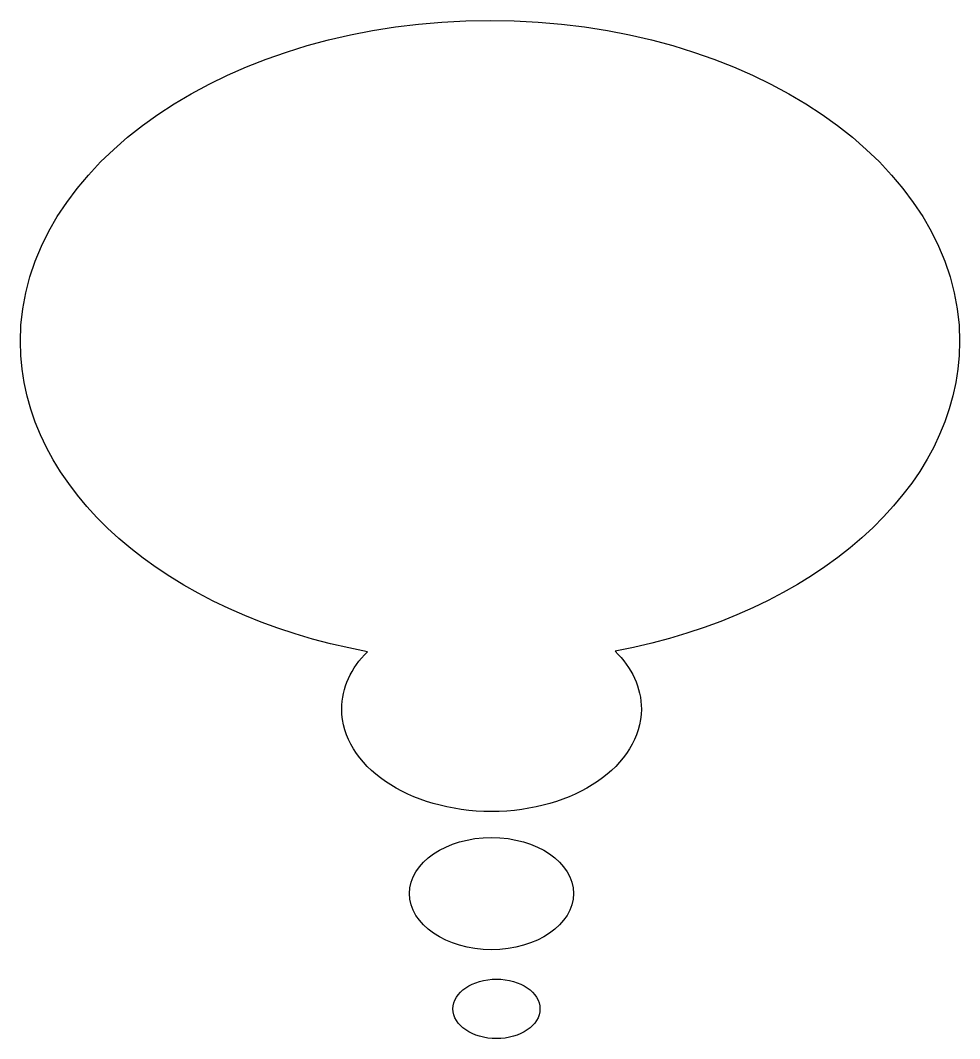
# Model space of a CAD drawing. Header units: centimetres. Extents: x -9 to 9, y -9.8 to 9.8.
import ezdxf

# ---------------------------------------------------------------- set-up
doc = ezdxf.new("R2010")
doc.units = ezdxf.units.CM
doc.header["$MEASUREMENT"] = 0
doc.layers.add('Camada 1', color=7, linetype='Continuous')

msp = doc.modelspace()

# ---------------------------------------------------------------- linework, layer by layer
at = {"layer": 'Camada 1'}
for points, knots in [([(9.00586, 3.60414), (9.00586, 7.00711), (4.97372, 9.76597), (0, 9.76597), (0, 9.76597), (-4.97369, 9.76597), (-9.00586, 7.00711), (-9.00586, 3.60414), (-9.00586, 3.60414), (-9.00586, 0.75791), (-6.18477, -1.63644), (-2.35212, -2.34417), (-2.35212, -2.34417), (-2.66261, -2.65826), (-2.84403, -3.03677), (-2.84403, -3.44452), (-2.84403, -3.44452), (-2.84403, -4.53), (-1.55749, -5.41019), (0.02927, -5.41019), (0.02927, -5.41019), (1.61619, -5.41019), (2.90233, -4.53), (2.90233, -3.44452), (2.90233, -3.44452), (2.90233, -3.0324), (2.71657, -2.65056), (2.40039, -2.33491), (2.40039, -2.33491), (6.20826, -1.6159), (9.00586, 0.76985), (9.00586, 3.60414)], [0, 0, 0, 0, 0.11111111, 0.11111111, 0.11111111, 0.11111111, 0.22222222, 0.22222222, 0.22222222, 0.22222222, 0.33333333, 0.33333333, 0.33333333, 0.33333333, 0.44444444, 0.44444444, 0.44444444, 0.44444444, 0.55555556, 0.55555556, 0.55555556, 0.55555556, 0.66666667, 0.66666667, 0.66666667, 0.66666667, 0.77777778, 0.77777778, 0.77777778, 0.77777778, 1, 1, 1, 1]), ([(0.02926, -5.90752), (-0.83923, -5.90752), (-1.54366, -6.38943), (-1.54366, -6.9835), (-1.54366, -6.9835), (-1.54366, -7.57781), (-0.83923, -8.05948), (0.02926, -8.05948), (0.02926, -8.05948), (0.89791, -8.05948), (1.60231, -7.57781), (1.60231, -6.9835), (1.60231, -6.9835), (1.60232, -6.38944), (0.89792, -5.90752), (0.02926, -5.90752)], [0, 0, 0, 0, 0.2, 0.2, 0.2, 0.2, 0.4, 0.4, 0.4, 0.4, 0.6, 0.6, 0.6, 0.6, 1, 1, 1, 1]), ([(0.12409, -8.62506), (-0.33629, -8.62506), (-0.7099, -8.88038), (-0.7099, -9.19553), (-0.7099, -9.19553), (-0.7099, -9.51068), (-0.33628, -9.766), (0.12409, -9.766), (0.12409, -9.766), (0.58457, -9.766), (0.95819, -9.51068), (0.95819, -9.19553), (0.95819, -9.19553), (0.95819, -8.88038), (0.58457, -8.62506), (0.12409, -8.62506)], [0, 0, 0, 0, 0.2, 0.2, 0.2, 0.2, 0.4, 0.4, 0.4, 0.4, 0.6, 0.6, 0.6, 0.6, 1, 1, 1, 1])]:
    msp.add_open_spline(points, degree=3, knots=knots, dxfattribs=at)

doc.saveas('drawing.dxf')
